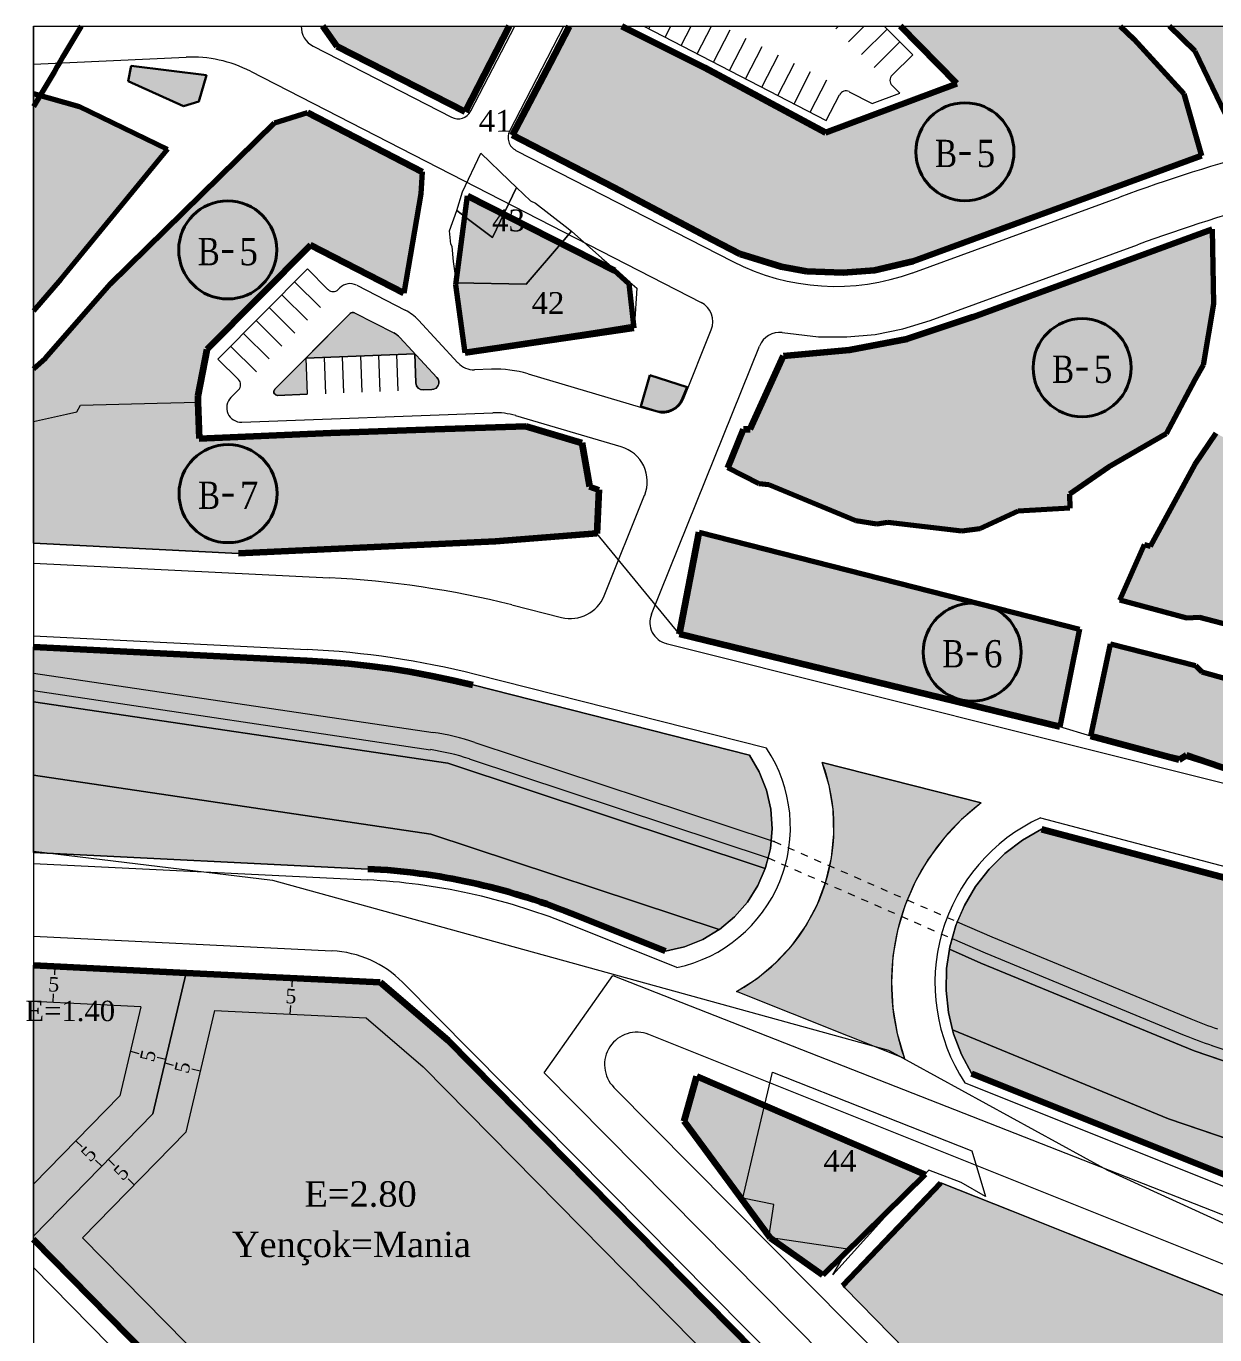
# Model space of a CAD drawing. Header units: metres. Extents: x 575880 to 576669, y 4390634 to 4391284.
# Drawn here: x 575892 to 576055.8, y 4391092.4 to 4391272.6 of the extents above; entities that cross this region are included whole.
import ezdxf

# ---------------------------------------------------------------- set-up
doc = ezdxf.new("R2010")
doc.units = ezdxf.units.M
for name, color, linetype, lineweight in [('B_ADAKENARI', 5, 'Continuous', 0), ('B_BISIKLET', 1, 'Continuous', 0), ('B_HAT_KADEME', 18, 'Continuous', 0), ('KALDIRIM', 21, 'Continuous', 0), ('PL_CAMI', 151, 'Continuous', 0), ('PL_KONUT_TICARET', 33, 'Continuous', 0), ('PL_PARK', 97, 'Continuous', 0), ('PL_PASIF_YESIL', 93, 'Continuous', 0), ('PL_RESMI_KURUM', 163, 'Continuous', 0), ('PL_SU_YUZEYI', 151, 'Continuous', 0), ('PL_TICARET', 12, 'Continuous', 0), ('PL_TRAFO_ALANI', 9, 'Continuous', 0), ('R_KIR', 2, 'Continuous', 0), ('ROL_CEPHE', 1, 'Continuous', 0), ('RULO', 4, 'Continuous', 0), ('SEMBOL', 18, 'Continuous', 0), ('SM_YUKSEKLIK', 18, 'Continuous', 0), ('SNR_DUZENLENECEK', 152, 'Continuous', 0), ('SNR_MAHALLE', 18, 'Continuous', 0), ('SNR_MANIA_PLAN', 18, 'Continuous', 0), ('SNR_SAGLIKLASTIRMA', 152, 'Continuous', 0), ('SNR_YAPIYAK', 18, 'Continuous', 0), ('TESCILLI_PARSEL', 18, 'Continuous', 5)]:
    doc.layers.add(name, color=color, linetype=linetype, lineweight=lineweight)
doc.styles.get("Standard").update_dxf_attribs({"font": 'times.ttf'})

msp = doc.modelspace()

# ---------------------------------------------------------------- hatches: boundary and pattern name
at = {"layer": 'PL_CAMI'}
msp.add_hatch(color=256, dxfattribs=at).paths.add_polyline_path([(575973.08, 4391238.98), (575975.03, 4391237.17), (575975.73, 4391231.01), (575952.49, 4391227.63), (575951.2, 4391236.99), (575952.82, 4391249.27)])
at = {"layer": 'PL_KONUT_TICARET'}
for points in [[(575952.52, 4391260.84), (575934.87, 4391269.8), (575932.87, 4391272.62), (575958.58, 4391272.62)], [(576044.61, 4391270.83), (576051.52, 4391263.31), (576053.92, 4391254.78), (576014.18, 4391240.19), (576008.88, 4391238.98), (576004.59, 4391238.66), (575999.5, 4391238.84), (575996.03, 4391239.5), (575990.37, 4391241.24), (575986.56, 4391243.19), (575972.99, 4391250.39), (575959.04, 4391257.62), (575964.26, 4391267.59), (575966.86, 4391272.62), (575974.1, 4391272.62), (575985.49, 4391266.92), (576002.14, 4391257.99), (576020.24, 4391264.72), (576012.49, 4391272.62), (576042.73, 4391272.62)], [(576095.7, 4391272.24), (576096.61, 4391266.24), (576094.09, 4391265.64), (576058.88, 4391256.06), (576057.25, 4391260.52), (576053.08, 4391269.2), (576049.53, 4391272.62), (576095.64, 4391272.62)], [(575899.37, 4391261.55), (575911.5, 4391255.66), (575896.79, 4391237.8), (575893.03, 4391233.4), (575893.03, 4391263.35)], [(575946.56, 4391252.54), (575946.38, 4391249.52), (575944.04, 4391235.86), (575931.18, 4391242.44), (575916.91, 4391228.07), (575915.65, 4391221.71), (575915.84, 4391215.82), (575934, 4391216.62), (575948.3, 4391217.13), (575960.87, 4391217.52), (575968.55, 4391215.25), (575969.62, 4391209.22), (575970.91, 4391208.76), (575970.64, 4391202.76), (575956.69, 4391201.66), (575921.29, 4391200.01), (575893.03, 4391201.41), (575893.03, 4391225.45), (575894.67, 4391226.88), (575903.65, 4391237.13), (575926.25, 4391259.3), (575930.78, 4391260.72)], [(576055.61, 4391234.37), (576054.19, 4391225.93), (576053.03, 4391223.93), (576049.08, 4391216.48), (576041.14, 4391211.89), (576035.74, 4391208.17), (576035.78, 4391206.25), (576028.67, 4391205.81), (576023.42, 4391203.39), (576020.94, 4391203.08), (576010.72, 4391204.26), (576009.19, 4391204.05), (576006.34, 4391204.51), (575994.34, 4391209.44), (575993, 4391209.58), (575988.67, 4391211.8), (575990.82, 4391217.14), (575991.74, 4391217.1), (575996.36, 4391227.21), (576005.44, 4391228.06), (576013.39, 4391229.54), (576022.5, 4391232.59), (576055.39, 4391244.67)], [(576087.54, 4391221.22), (576090.75, 4391221.66), (576091.19, 4391218.86), (576098.59, 4391218.08), (576103.24, 4391217.47), (576103.13, 4391217.22), (576103.84, 4391217.41), (576106.18, 4391217.44), (576107.23, 4391202.93), (576106.4, 4391197.16), (576106.08, 4391194.25), (576105.37, 4391191.99), (576109.75, 4391190.76), (576118.95, 4391188.16), (576118.61, 4391186.44), (576129.73, 4391185.02), (576130.21, 4391184.61), (576127.42, 4391167.99), (576106.97, 4391174.11), (576093.53, 4391178.11), (576093.28, 4391179.55), (576062.81, 4391188.8), (576053.68, 4391191.17), (576051.93, 4391191.11), (576042.69, 4391193.57), (576045.94, 4391200.92), (576046.09, 4391201.26), (576046.93, 4391201.01), (576050.26, 4391207.14), (576053.05, 4391212.29), (576055.94, 4391216.57), (576064.45, 4391211.75), (576074.46, 4391205.26), (576075.2, 4391208.65), (576075.45, 4391225.7), (576081.72, 4391226.05), (576086.16, 4391226.31)], [(576037.12, 4391189.57), (576034.44, 4391176.11), (575982.03, 4391188.87), (575984.74, 4391202.92)], [(576053.09, 4391184.57), (576053.98, 4391183.7), (576083.23, 4391175.5), (576098.92, 4391170.99), (576104.48, 4391168.7), (576113.55, 4391166.36), (576113.28, 4391159.72), (576065.76, 4391167.46), (576051.86, 4391172.23), (576050.87, 4391171.58), (576038.67, 4391174.83), (576041.38, 4391187.56)], [(575940.81, 4391140.94), (575950.12, 4391132.98), (576044.4, 4391037.4), (576001.45, 4390995.22), (575893.14, 4391105.42), (575893.03, 4391105.53), (575893.03, 4391106), (575909.48, 4391122.81), (575914.04, 4391142.26)]]:
    msp.add_hatch(color=256, dxfattribs=at).paths.add_polyline_path(points)
at = {"layer": 'PL_PARK'}
for points in [[(575930.67, 4391185.28), (575933.56, 4391185.1), (575936.45, 4391184.85), (575939.33, 4391184.53), (575942.2, 4391184.14), (575945.06, 4391183.68), (575947.91, 4391183.15), (575950.75, 4391182.55), (575953.56, 4391181.89), (575991.65, 4391172.23), (575993.02, 4391169.91), (575994.02, 4391167.4), (575994.62, 4391164.77), (575994.8, 4391162.07), (575994.55, 4391159.38), (575993.89, 4391156.76), (575993.82, 4391156.6), (575993.55, 4391156.72), (575950.1, 4391171.11), (575893.03, 4391179.59), (575893.03, 4391187.15)], [(575947.77, 4391161.35), (575987.48, 4391148.2), (575985.22, 4391146.84), (575982.71, 4391145.83), (575981.27, 4391145.5), (575980.08, 4391145.23), (575967.1, 4391150.43), (575963.73, 4391151.69), (575960.31, 4391152.82), (575956.85, 4391153.8), (575953.35, 4391154.65), (575949.82, 4391155.34), (575946.27, 4391155.89), (575942.69, 4391156.29), (575939.1, 4391156.54), (575893.03, 4391158.82), (575893.03, 4391169.48)], [(576114.06, 4391140.27), (576178.01, 4391124.77), (576182.62, 4391123.65), (576160.26, 4391117.46), (576146.01, 4391115.14), (576134.58, 4391114.03), (576123.64, 4391114.33), (576106.99, 4391115.55), (576103.44, 4391115.86), (576093.12, 4391118.23), (576080.99, 4391121.96), (576052.92, 4391131.5), (576023.53, 4391143.6), (576019.2, 4391145.5), (576019.25, 4391145.83), (576020.08, 4391148.75), (576021.28, 4391151.54), (576022.82, 4391154.15), (576024.69, 4391156.54), (576026.85, 4391158.67), (576029.27, 4391160.51), (576031.9, 4391162.02)], [(576049.4, 4391122.13), (576077.92, 4391112.44), (576090.53, 4391108.57), (576101.88, 4391105.95), (576106.2, 4391105.58), (576123.13, 4391104.34), (576134.93, 4391104.02), (576147.3, 4391105.22), (576162.41, 4391107.68), (576185.4, 4391114.04), (576201.82, 4391119), (576201.86, 4391118.98), (576201.12, 4391116.35), (576207.31, 4391114.62), (576208.11, 4391117.47), (576209.76, 4391117.01), (576211.36, 4391116.45), (576212.92, 4391115.79), (576214.44, 4391115.02), (576215.9, 4391114.15), (576217.7, 4391112.92), (576218.84, 4391111.93), (576219.68, 4391110.78), (576220.25, 4391109.48), (576220.31, 4391109.14), (576217.83, 4391108.07), (576197.24, 4391101.17), (576183.52, 4391097.73), (576172.37, 4391095.83), (576168.82, 4391095.29), (576165.26, 4391094.88), (576161.69, 4391094.59), (576158.12, 4391094.42), (576154.53, 4391094.39), (576150.95, 4391094.47), (576147.38, 4391094.69), (576143.81, 4391095.03), (576109.34, 4391098.92), (576104.67, 4391099.53), (576100.01, 4391100.3), (576095.39, 4391101.22), (576090.79, 4391102.29), (576086.24, 4391103.52), (576081.73, 4391104.9), (576077.27, 4391106.43), (576072.86, 4391108.11), (576022.32, 4391128.33), (576020.87, 4391131), (576019.78, 4391133.83), (576019.65, 4391134.38)]]:
    msp.add_hatch(color=256, dxfattribs=at).paths.add_polyline_path(points)
at = {"layer": 'PL_PASIF_YESIL'}
for points in [[(575916.84, 4391265.89), (575915.81, 4391262.25), (575913.69, 4391261.59), (575906.07, 4391265.03), (575906.48, 4391267.17)], [(575937.1, 4391233.2), (575937.18, 4391233.19), (575937.25, 4391233.16), (575942.65, 4391230.39), (575942.77, 4391230.33), (575942.88, 4391230.26), (575942.99, 4391230.19), (575943.1, 4391230.12), (575943.2, 4391230.03), (575943.3, 4391229.95), (575943.39, 4391229.86), (575943.48, 4391229.76), (575948.61, 4391224.25), (575948.77, 4391224.01), (575948.86, 4391223.74), (575948.87, 4391223.46), (575948.8, 4391223.18), (575948.65, 4391222.94), (575948.45, 4391222.74), (575948.19, 4391222.62), (575947.91, 4391222.57), (575946.74, 4391222.52), (575946.54, 4391222.53), (575946.35, 4391222.58), (575946.18, 4391222.67), (575946.02, 4391222.79), (575945.89, 4391222.93), (575945.79, 4391223.1), (575945.73, 4391223.29), (575945.7, 4391223.48), (575945.55, 4391227.48), (575930.56, 4391226.92), (575936.67, 4391233.06), (575936.73, 4391233.11), (575936.8, 4391233.16), (575936.87, 4391233.19), (575936.95, 4391233.2), (575937.02, 4391233.21)], [(575930.75, 4391221.92), (575926.66, 4391221.77), (575926.53, 4391221.78), (575926.41, 4391221.83), (575926.3, 4391221.9), (575926.22, 4391222.01), (575926.16, 4391222.13), (575926.15, 4391222.26), (575926.16, 4391222.39), (575926.21, 4391222.51), (575926.29, 4391222.62), (575930.56, 4391226.92)], [(576023.6, 4391165.68), (576020.87, 4391163.36), (576018.42, 4391160.75), (576016.29, 4391157.88), (576014.51, 4391154.78), (576013.09, 4391151.49), (576012.06, 4391148.06), (576011.43, 4391144.54), (576011.22, 4391140.97), (576011.41, 4391137.4), (576012.01, 4391133.87), (576013.01, 4391130.44), (575989.89, 4391139.69), (575992.71, 4391141.48), (575995.27, 4391143.61), (575997.53, 4391146.05), (575999.47, 4391148.77), (576001.03, 4391151.72), (576002.2, 4391154.84), (576002.95, 4391158.09), (576003.28, 4391161.41), (576003.18, 4391164.74), (576002.65, 4391168.03), (576001.7, 4391171.23)]]:
    msp.add_hatch(color=256, dxfattribs=at).paths.add_polyline_path(points)
at = {"layer": 'PL_RESMI_KURUM'}
for points in [[(575914.04, 4391142.26), (575909.48, 4391122.81), (575893.03, 4391106), (575893.03, 4391143.3)], [(576015.87, 4391114.48), (576001.76, 4391100.6), (575994.58, 4391105.69), (575982.66, 4391121.8), (575984.4, 4391128.02)]]:
    msp.add_hatch(color=256, dxfattribs=at).paths.add_polyline_path(points)
at = {"layer": 'PL_SU_YUZEYI'}
for points in [[(575950.1, 4391171.11), (575993.55, 4391156.72), (575993.82, 4391156.6), (575992.83, 4391154.28), (575991.39, 4391151.99), (575989.61, 4391149.96), (575987.54, 4391148.23), (575987.48, 4391148.2), (575947.77, 4391161.35), (575893.03, 4391169.48), (575893.03, 4391179.59)], [(576023.53, 4391143.6), (576052.92, 4391131.5), (576080.99, 4391121.96), (576093.12, 4391118.23), (576103.44, 4391115.86), (576106.99, 4391115.55), (576123.64, 4391114.33), (576134.58, 4391114.03), (576146.01, 4391115.14), (576160.26, 4391117.46), (576182.62, 4391123.65), (576184.26, 4391123.25), (576193.25, 4391121.07), (576201.82, 4391119), (576185.4, 4391114.04), (576162.41, 4391107.68), (576147.3, 4391105.22), (576134.93, 4391104.02), (576123.13, 4391104.34), (576106.2, 4391105.58), (576101.88, 4391105.95), (576090.53, 4391108.57), (576077.92, 4391112.44), (576049.4, 4391122.13), (576019.65, 4391134.38), (576019.07, 4391136.78), (576018.74, 4391139.8), (576018.8, 4391142.83), (576019.2, 4391145.5)]]:
    msp.add_hatch(color=256, dxfattribs=at).paths.add_polyline_path(points)
at = {"layer": 'PL_TICARET'}
msp.add_hatch(color=256, dxfattribs=at).paths.add_polyline_path([(576027.74, 4391109.46), (576035.59, 4391106.35), (576057.16, 4391097.77), (576059.63, 4391096.77), (576064.23, 4391094.8), (576069.54, 4391092.78), (576071.65, 4391091.93), (576083.09, 4391087.34), (576082.81, 4391075.38), (576075.83, 4391068.47), (576074.78, 4391067.39), (576073.43, 4391066.13), (576072.79, 4391065.49), (576070.48, 4391063.15), (576067.15, 4391059.92), (576054.69, 4391047.36), (576044.35, 4391058.3), (576038.83, 4391064.06), (576036.08, 4391066.93), (576028.24, 4391074.98), (576026.52, 4391076.73), (576019.55, 4391083.82), (576011.09, 4391092.45), (576004.78, 4391098.87), (576004.51, 4391099.17), (576018.03, 4391113.31)])
at = {"layer": 'PL_TRAFO_ALANI'}
msp.add_hatch(color=256, dxfattribs=at).paths.add_polyline_path([(575983.08, 4391222.9), (575982.46, 4391221.37), (575982.21, 4391220.88), (575981.87, 4391220.45), (575981.46, 4391220.08), (575980.99, 4391219.79), (575980.47, 4391219.6), (575979.93, 4391219.5), (575979.37, 4391219.51), (575978.83, 4391219.62), (575976.69, 4391220.25), (575977.95, 4391224.57)])

# ---------------------------------------------------------------- linework, layer by layer
at = {"layer": 'B_ADAKENARI', "lineweight": 100}
for p, q in [((575934.87, 4391269.8), (575932.87, 4391272.62)), ((575958.58, 4391272.62), (575952.52, 4391260.84)), ((575964.26, 4391267.59), (575966.86, 4391272.62)), ((575974.1, 4391272.62), (575985.49, 4391266.92)), ((576020.24, 4391264.72), (576012.49, 4391272.62)), ((575952.52, 4391260.84), (575934.87, 4391269.8)), ((575959.04, 4391257.62), (575964.26, 4391267.59)), ((575985.49, 4391266.92), (576002.14, 4391257.99)), ((576002.14, 4391257.99), (576020.24, 4391264.72)), ((575930.78, 4391260.72), (575946.56, 4391252.54)), ((575972.99, 4391250.39), (575959.04, 4391257.62)), ((576053.92, 4391254.78), (576014.18, 4391240.19)), ((575986.56, 4391243.19), (575972.99, 4391250.39)), ((575952.82, 4391249.27), (575973.08, 4391238.98)), ((576022.5, 4391232.59), (576055.39, 4391244.67)), ((575931.18, 4391242.44), (575916.91, 4391228.07)), ((575944.04, 4391235.86), (575931.18, 4391242.44)), ((575990.37, 4391241.24), (575986.56, 4391243.19)), ((575996.03, 4391239.5), (575990.37, 4391241.24)), ((575999.5, 4391238.84), (575996.03, 4391239.5)), ((576004.59, 4391238.66), (575999.5, 4391238.84)), ((576008.88, 4391238.98), (576004.59, 4391238.66)), ((576014.18, 4391240.19), (576008.88, 4391238.98)), ((576013.39, 4391229.54), (576022.5, 4391232.59)), ((575975.73, 4391231.01), (575952.49, 4391227.63)), ((575916.91, 4391228.07), (575915.65, 4391221.71)), ((575996.36, 4391227.21), (576005.44, 4391228.06)), ((576005.44, 4391228.06), (576013.39, 4391229.54)), ((575991.74, 4391217.1), (575996.36, 4391227.21)), ((575915.65, 4391221.71), (575915.68, 4391220.86)), ((575915.68, 4391220.86), (575915.84, 4391215.82)), ((575934, 4391216.62), (575948.3, 4391217.13)), ((575948.3, 4391217.13), (575960.87, 4391217.52)), ((575960.87, 4391217.52), (575968.55, 4391215.25)), ((575988.67, 4391211.8), (575990.82, 4391217.14)), ((575990.82, 4391217.14), (575991.74, 4391217.1)), ((575915.84, 4391215.82), (575934, 4391216.62)), ((575968.55, 4391215.25), (575969.62, 4391209.22)), ((575969.62, 4391209.22), (575970.91, 4391208.76)), ((575970.91, 4391208.76), (575970.64, 4391202.76)), ((575970.64, 4391202.76), (575956.69, 4391201.66)), ((575982.03, 4391188.87), (575984.74, 4391202.92)), ((575956.69, 4391201.66), (575921.29, 4391200.01))]:
    msp.add_line(p, q, dxfattribs=at)
at = {"layer": 'B_ADAKENARI', "lineweight": 70}
for p, q in [((576042.73, 4391272.62), (576044.61, 4391270.83)), ((576053.08, 4391269.2), (576049.53, 4391272.62)), ((576044.61, 4391270.83), (576051.52, 4391263.31)), ((576057.25, 4391260.52), (576053.08, 4391269.2)), ((575893.03, 4391263.35), (575899.37, 4391261.55)), ((576051.52, 4391263.31), (576053.92, 4391254.78)), ((575899.37, 4391261.55), (575911.5, 4391255.66)), ((575926.25, 4391259.3), (575930.78, 4391260.72)), ((575903.65, 4391237.13), (575926.25, 4391259.3)), ((575911.5, 4391255.66), (575896.79, 4391237.8)), ((575946.56, 4391252.54), (575946.38, 4391249.52)), ((575946.38, 4391249.52), (575944.04, 4391235.86)), ((575951.2, 4391236.99), (575952.82, 4391249.27)), ((576055.39, 4391244.67), (576055.61, 4391234.37)), ((575973.08, 4391238.98), (575975.03, 4391237.17)), ((575896.79, 4391237.8), (575893.03, 4391233.4)), ((575894.67, 4391226.88), (575903.65, 4391237.13)), ((575952.49, 4391227.63), (575951.2, 4391236.99)), ((575975.03, 4391237.17), (575975.73, 4391231.01)), ((576055.61, 4391234.37), (576054.19, 4391225.93)), ((575893.03, 4391225.45), (575894.67, 4391226.88)), ((576054.19, 4391225.93), (576053.03, 4391223.93)), ((576053.03, 4391223.93), (576049.08, 4391216.48)), ((576049.08, 4391216.48), (576041.14, 4391211.89)), ((576053.05, 4391212.29), (576055.94, 4391216.57)), ((575993, 4391209.58), (575988.67, 4391211.8)), ((576041.14, 4391211.89), (576035.74, 4391208.17)), ((576050.26, 4391207.14), (576053.05, 4391212.29)), ((575994.34, 4391209.44), (575993, 4391209.58)), ((576006.34, 4391204.51), (575994.34, 4391209.44)), ((576035.74, 4391208.17), (576035.78, 4391206.25)), ((576035.78, 4391206.25), (576028.67, 4391205.81)), ((576046.93, 4391201.01), (576050.26, 4391207.14)), ((576009.19, 4391204.05), (576006.34, 4391204.51)), ((576028.67, 4391205.81), (576023.42, 4391203.39)), ((575984.74, 4391202.92), (576037.12, 4391189.57)), ((576010.72, 4391204.26), (576009.19, 4391204.05)), ((576020.94, 4391203.08), (576010.72, 4391204.26)), ((576023.42, 4391203.39), (576020.94, 4391203.08)), ((576042.69, 4391193.57), (576045.94, 4391200.92)), ((576045.94, 4391200.92), (576046.09, 4391201.26)), ((576046.09, 4391201.26), (576046.93, 4391201.01)), ((576051.93, 4391191.11), (576042.69, 4391193.57)), ((576053.68, 4391191.17), (576051.93, 4391191.11)), ((576062.81, 4391188.8), (576053.68, 4391191.17)), ((576037.12, 4391189.57), (576034.44, 4391176.11)), ((576038.67, 4391174.83), (576041.38, 4391187.56)), ((576041.38, 4391187.56), (576053.09, 4391184.57)), ((576053.09, 4391184.57), (576053.98, 4391183.7)), ((576053.98, 4391183.7), (576083.23, 4391175.5)), ((576015.87, 4391114.48), (576001.76, 4391100.6)), ((576004.51, 4391099.17), (576018.03, 4391113.31))]:
    msp.add_line(p, q, dxfattribs=at)
at = {"layer": 'B_ADAKENARI', "lineweight": 30}
for p, q in [((575906.07, 4391265.03), (575906.48, 4391267.17)), ((575906.48, 4391267.17), (575916.84, 4391265.89)), ((575916.84, 4391265.89), (575915.81, 4391262.25)), ((575913.69, 4391261.59), (575906.07, 4391265.03)), ((575915.81, 4391262.25), (575913.69, 4391261.59)), ((575976.69, 4391220.25), (575977.95, 4391224.57)), ((575977.95, 4391224.57), (575983.08, 4391222.9)), ((575983.08, 4391222.9), (575982.46, 4391221.37)), ((575982.21, 4391220.88), (575981.87, 4391220.45)), ((575982.46, 4391221.37), (575982.21, 4391220.88)), ((575978.83, 4391219.62), (575976.69, 4391220.25)), ((575979.37, 4391219.51), (575978.83, 4391219.62)), ((575979.93, 4391219.5), (575979.37, 4391219.51)), ((575980.47, 4391219.6), (575979.93, 4391219.5)), ((575980.99, 4391219.79), (575980.47, 4391219.6)), ((575981.46, 4391220.08), (575980.99, 4391219.79)), ((575981.87, 4391220.45), (575981.46, 4391220.08))]:
    msp.add_line(p, q, dxfattribs=at)
at = {"layer": 'B_ADAKENARI', "lineweight": 0}
for p, q in [((575893.03, 4391201.41), (575921.29, 4391200.01)), ((575991.65, 4391172.23), (575953.56, 4391181.89)), ((575993.02, 4391169.91), (575991.65, 4391172.23)), ((575994.02, 4391167.4), (575993.02, 4391169.91)), ((575994.62, 4391164.77), (575994.02, 4391167.4)), ((575994.8, 4391162.07), (575994.62, 4391164.77)), ((575994.65, 4391160.46), (575994.8, 4391162.07)), ((576031.9, 4391162.02), (576029.27, 4391160.51)), ((575994.55, 4391159.38), (575994.65, 4391160.46)), ((576029.27, 4391160.51), (576026.85, 4391158.67)), ((575893.03, 4391158.82), (575939.1, 4391156.54)), ((575993.89, 4391156.76), (575994.22, 4391158.08)), ((575994.22, 4391158.08), (575994.55, 4391159.38)), ((576026.85, 4391158.67), (576024.69, 4391156.54)), ((575992.83, 4391154.28), (575993.82, 4391156.6)), ((575993.82, 4391156.6), (575993.89, 4391156.76)), ((576024.69, 4391156.54), (576022.82, 4391154.15)), ((575991.39, 4391151.99), (575992.83, 4391154.28)), ((576022.82, 4391154.15), (576021.28, 4391151.54)), ((575989.61, 4391149.96), (575991.39, 4391151.99)), ((576021.28, 4391151.54), (576020.3, 4391149.27)), ((575987.54, 4391148.23), (575989.61, 4391149.96)), ((576020.08, 4391148.75), (576019.57, 4391146.97)), ((576020.3, 4391149.27), (576020.08, 4391148.75)), ((575982.71, 4391145.83), (575985.22, 4391146.84)), ((575985.22, 4391146.84), (575987.48, 4391148.2)), ((575987.48, 4391148.2), (575987.54, 4391148.23)), ((576019.57, 4391146.97), (576019.25, 4391145.83)), ((575980.08, 4391145.23), (575981.27, 4391145.5)), ((575981.27, 4391145.5), (575982.71, 4391145.83)), ((576019.2, 4391145.5), (576018.8, 4391142.83)), ((576019.25, 4391145.83), (576019.2, 4391145.5)), ((576018.8, 4391142.83), (576018.74, 4391139.8)), ((576018.74, 4391139.8), (576019.07, 4391136.78)), ((576019.07, 4391136.78), (576019.65, 4391134.38)), ((576019.65, 4391134.38), (576019.78, 4391133.83)), ((576019.78, 4391133.83), (576020.87, 4391131)), ((576020.87, 4391131), (576022.32, 4391128.33)), ((576027.74, 4391109.46), (576018.03, 4391113.31)), ((576035.59, 4391106.35), (576027.74, 4391109.46)), ((576057.16, 4391097.77), (576035.59, 4391106.35)), ((576004.78, 4391098.87), (576011.09, 4391092.45)), ((576011.09, 4391092.45), (576019.55, 4391083.82))]:
    msp.add_line(p, q, dxfattribs=at)
at = {"layer": 'B_ADAKENARI', "lineweight": 120}
for p, q in [((576034.44, 4391176.11), (575982.03, 4391188.87)), ((575893.03, 4391187.15), (575930.67, 4391185.28)), ((575930.67, 4391185.28), (575933.56, 4391185.1)), ((575933.56, 4391185.1), (575936.45, 4391184.85)), ((575936.45, 4391184.85), (575939.33, 4391184.53)), ((575939.33, 4391184.53), (575942.2, 4391184.14)), ((575942.2, 4391184.14), (575945.06, 4391183.68)), ((575945.06, 4391183.68), (575947.91, 4391183.15)), ((575947.91, 4391183.15), (575950.75, 4391182.55)), ((575950.75, 4391182.55), (575953.56, 4391181.89)), ((576050.87, 4391171.58), (576038.67, 4391174.83)), ((576051.86, 4391172.23), (576050.87, 4391171.58)), ((576065.76, 4391167.46), (576051.86, 4391172.23)), ((576031.9, 4391162.02), (576114.06, 4391140.27)), ((575893.14, 4391105.42), (575893.03, 4391105.53)), ((576001.45, 4390995.22), (575893.14, 4391105.42))]:
    msp.add_line(p, q, dxfattribs=at)
at = {"layer": 'B_ADAKENARI', "lineweight": 158}
for p, q in [((575980.08, 4391145.23), (575967.1, 4391150.43)), ((575893.03, 4391143.3), (575914.04, 4391142.26)), ((575914.04, 4391142.26), (575940.81, 4391140.94)), ((575940.81, 4391140.94), (575950.12, 4391132.98)), ((575950.12, 4391132.98), (576044.4, 4391037.4)), ((575982.66, 4391121.8), (575984.4, 4391128.02)), ((575984.4, 4391128.02), (576015.87, 4391114.48)), ((576072.86, 4391108.11), (576022.32, 4391128.33)), ((575994.58, 4391105.69), (575982.66, 4391121.8)), ((576001.76, 4391100.6), (575994.58, 4391105.69))]:
    msp.add_line(p, q, dxfattribs=at)
at = {"layer": 'B_ADAKENARI'}
msp.add_line((576004.51, 4391099.17), (576004.78, 4391098.87), dxfattribs=at)
at = {"layer": 'B_ADAKENARI', "lineweight": 158}
msp.add_arc((575934.8, 4391069.71), 86.94, 68.1913, 87.1652, dxfattribs=at)
at = {"layer": 'B_BISIKLET'}
for p, q in [((575893.03, 4391183.53, 97.68), (575948.07, 4391175.36, 0)), ((575893.03, 4391181.11, 97.06), (575947.71, 4391172.98, 0)), ((575953.83, 4391173.99, 0), (575994.65, 4391160.46, 2.55)), ((575953.07, 4391171.71, 0), (575994.22, 4391158.08, 2.48)), ((575994.65, 4391160.46), (575995.08, 4391160.32)), ((575995.08, 4391160.32), (575996, 4391159.92)), ((575996.92, 4391159.52), (575997.83, 4391159.12)), ((575994.22, 4391158.08), (575995.14, 4391157.68)), ((575998.75, 4391158.72), (575999.66, 4391158.31)), ((576000.58, 4391157.91), (576001.49, 4391157.51)), ((575996.05, 4391157.28), (575996.97, 4391156.87)), ((575997.89, 4391156.47), (575998.8, 4391156.07)), ((576002.41, 4391157.11), (576003.33, 4391156.71)), ((576004.24, 4391156.31), (576005.16, 4391155.91)), ((575999.72, 4391155.67), (576000.63, 4391155.27)), ((576001.55, 4391154.87), (576002.47, 4391154.47)), ((576003.38, 4391154.06), (576004.3, 4391153.66)), ((576006.07, 4391155.51), (576006.99, 4391155.1)), ((576007.91, 4391154.7), (576008.82, 4391154.3)), ((576005.21, 4391153.26), (576006.13, 4391152.86)), ((576007.05, 4391152.46), (576007.96, 4391152.06)), ((576009.74, 4391153.9), (576010.65, 4391153.5)), ((576011.57, 4391153.1), (576012.49, 4391152.7)), ((576013.4, 4391152.29), (576014.32, 4391151.89)), ((576008.88, 4391151.66), (576009.79, 4391151.26)), ((576010.71, 4391150.85), (576011.63, 4391150.45)), ((576015.23, 4391151.49), (576016.15, 4391151.09)), ((576017.07, 4391150.69), (576017.98, 4391150.29)), ((576012.54, 4391150.05), (576013.46, 4391149.65)), ((576014.37, 4391149.25), (576015.29, 4391148.85)), ((576018.9, 4391149.89), (576019.81, 4391149.48)), ((576020.3, 4391149.27, 136.55), (576025.05, 4391147.19, 136.41)), ((576016.2, 4391148.45), (576017.12, 4391148.04)), ((576018.04, 4391147.64), (576018.95, 4391147.24)), ((576019.57, 4391146.97, 136.56), (576024.12, 4391144.98, 136.41)), ((576025.05, 4391147.19, 136.41), (576052.47, 4391135.9, 136.12)), ((576024.12, 4391144.98, 136.41), (576051.56, 4391133.68, 136.12)), ((576055.38, 4391132.24, 136.12), (576081.45, 4391123.38, 135.38))]:
    msp.add_line(p, q, dxfattribs=at)
for centre, radius, start, end in [((575943.01, 4391141.33), 34.4, 71.6737, 81.5505), ((575943.01, 4391141.33), 32, 71.6737, 81.5505), ((576076.22, 4391193.54), 62.34, 247.614, 251.2287), ((576076.22, 4391193.54), 64.74, 247.614, 251.2287)]:
    msp.add_arc(centre, radius, start, end, dxfattribs=at)
for p in [(575995.08, 4391160.32, 2.55), (575995.08, 4391160.32, 2.55), (575994.22, 4391158.08, 2.48), (576020.3, 4391149.27, 3.78), (576019.57, 4391146.97, 136.56)]:
    msp.add_point(p, dxfattribs=at)
at = {"layer": 'B_HAT_KADEME'}
for p, q in [((575899.51, 4391220.42), (575910.05, 4391220.71)), ((575910.05, 4391220.71), (575915.68, 4391220.86)), ((575893.03, 4391218.17), (575897.59, 4391219.2)), ((575897.59, 4391219.2), (575899.02, 4391219.52)), ((575899.02, 4391219.52), (575899.51, 4391220.42)), ((575893.03, 4391179.59, 95.06), (575950.1, 4391171.11, 0)), ((575950.1, 4391171.11, 0), (575993.55, 4391156.72, 15.03)), ((575893.03, 4391169.48, 92.03), (575947.77, 4391161.35, 0)), ((575947.77, 4391161.35, 0), (575987.48, 4391148.2, 25.86)), ((575993.55, 4391156.72, 136.75), (575993.82, 4391156.6, 136.41)), ((576019.2, 4391145.5, 136.65), (576023.53, 4391143.6, 136.41)), ((576023.53, 4391143.6, 136.41), (576052.92, 4391131.5, 136.12)), ((575914.04, 4391142.26), (575909.48, 4391122.81)), ((576019.65, 4391134.38, 136.12), (576049.4, 4391122.13, 136.12)), ((576052.92, 4391131.5, 136.12), (576080.99, 4391121.96, 135.38)), ((575909.48, 4391122.81), (575893.03, 4391106)), ((576049.4, 4391122.13, 136.12), (576077.92, 4391112.44, 135.38))]:
    msp.add_line(p, q, dxfattribs=at)
at = {"layer": 'KALDIRIM'}
for p, q in [((575953.29, 4391260.94), (575959.33, 4391272.62)), ((575958.64, 4391258.21), (575966.09, 4391272.62)), ((575977.1, 4391272.62), (576002.24, 4391259.62)), ((575977.81, 4391272.25), (575978, 4391272.62)), ((575980.03, 4391271.11), (575980.81, 4391272.62)), ((575982.25, 4391269.96), (575983.63, 4391272.62)), ((575984.47, 4391268.81), (575986.44, 4391272.62)), ((575986.69, 4391267.66), (575988.99, 4391272.1)), ((576003.55, 4391272.24), (576003.93, 4391272.62)), ((576005.31, 4391270.47), (576007.47, 4391272.62)), ((576007.08, 4391268.7), (576010.62, 4391272.23)), ((576014.15, 4391268.69), (576010.23, 4391272.62)), ((575931.55, 4391269.85), (575950.6, 4391260.08)), ((575988.91, 4391266.51), (575991.21, 4391270.95)), ((575991.13, 4391265.36), (575993.43, 4391269.81)), ((576008.84, 4391266.93), (576012.38, 4391270.46)), ((575893.03, 4391267.37), (575914.04, 4391268.34)), ((575993.35, 4391264.22), (575995.65, 4391268.66)), ((576011.32, 4391265.87), (576014.15, 4391268.69)), ((575922.92, 4391266.41), (575984.99, 4391234.58)), ((575995.57, 4391263.07), (575997.87, 4391267.51)), ((575997.8, 4391261.92), (576000.09, 4391266.36)), ((576000.02, 4391260.77), (576002.31, 4391265.21)), ((576012.38, 4391263.39), (576011.32, 4391264.46)), ((576002.24, 4391259.62), (576004.07, 4391263.18)), ((576005.42, 4391263.6), (576008.57, 4391261.98)), ((576008.57, 4391261.98), (576012.38, 4391263.39)), ((575959.5, 4391255.52), (575989.36, 4391240.2)), ((576014.15, 4391238.66), (576042.7, 4391249.09)), ((576016.55, 4391232.09), (576045.1, 4391242.51)), ((575918.43, 4391226.77, 145.53), (575930.76, 4391239.18, 145)), ((575930.76, 4391239.18), (575933.6, 4391236.36, 145.53)), ((575929, 4391237.41), (575932.55, 4391233.88, 145.53)), ((575937.55, 4391236.94, 145.16), (575944.25, 4391233.51, 144.42)), ((575927.24, 4391235.63), (575930.79, 4391232.11, 145.53)), ((575935.02, 4391236.36, 145.53), (575935.22, 4391236.57, 145)), ((575925.48, 4391233.86), (575929.02, 4391230.34, 145.53)), ((575923.72, 4391232.09), (575927.26, 4391228.56, 145.53)), ((575926.29, 4391222.62, 145.04), (575936.67, 4391233.06, 145)), ((575937.25, 4391233.16, 144.77), (575942.65, 4391230.39, 144.42)), ((575946.05, 4391232.15, 144.27), (575951.51, 4391226.26, 144.15)), ((576012.81, 4391230.94), (576016.55, 4391232.09)), ((575921.95, 4391230.31), (575925.5, 4391226.79, 145.53)), ((575943.48, 4391229.76, 144.27), (575948.61, 4391224.25, 144.15)), ((575982.56, 4391221.25), (575986.4, 4391230.78)), ((575996.18, 4391230.42), (576001.16, 4391229.86)), ((576001.16, 4391229.86), (576005.07, 4391229.82)), ((576005.07, 4391229.82), (576008.97, 4391230.18)), ((576008.97, 4391230.18), (576012.81, 4391230.94)), ((575920.19, 4391228.54), (575923.74, 4391225.02, 145.53)), ((575978.16, 4391191.62), (575993.06, 4391228.57)), ((575918.43, 4391226.77), (575921.27, 4391223.95, 145.53)), ((575930.56, 4391226.92, 41.14), (575945.55, 4391227.48, 24.24)), ((575930.56, 4391226.92, 103.98), (575930.75, 4391221.92, 103.9)), ((575933.06, 4391227.01, 103.98), (575933.25, 4391222.01, 103.9)), ((575935.56, 4391227.1, 103.98), (575935.75, 4391222.11, 103.9)), ((575938.06, 4391227.2, 103.98), (575938.24, 4391222.2, 103.9)), ((575940.55, 4391227.29, 103.98), (575940.74, 4391222.3, 103.9)), ((575943.05, 4391227.39, 103.98), (575943.24, 4391222.39, 103.9)), ((575945.55, 4391227.48, 103.98), (575945.7, 4391223.48, 103.9)), ((575956.14, 4391225.38, 144.72), (575953.8, 4391225.31, 144.59)), ((575961.16, 4391224.73, 143.98), (575976.79, 4391220.12, 0)), ((575920.23, 4391221.49, 145.53), (575921.27, 4391222.53, 145)), ((575946.74, 4391222.52, 1.97), (575947.91, 4391222.57, 0.82)), ((575926.66, 4391221.77, 19.28), (575930.75, 4391221.92, 3.35)), ((575981.97, 4391220.32), (575982.3, 4391220.76)), ((575982.3, 4391220.76), (575982.56, 4391221.25)), ((575921.72, 4391218.08, 145.05), (575956.32, 4391219.38, 0)), ((575974, 4391214.69, 143.89), (575959.46, 4391218.98, 144.35)), ((575976.79, 4391220.12), (575978.93, 4391219.49)), ((575978.93, 4391219.49), (575979.47, 4391219.38)), ((575979.47, 4391219.38), (575980.02, 4391219.38)), ((575980.02, 4391219.38), (575980.56, 4391219.47)), ((575980.56, 4391219.47), (575981.08, 4391219.67)), ((575981.08, 4391219.67), (575981.55, 4391219.95)), ((575981.55, 4391219.95), (575981.97, 4391220.32)), ((575971.64, 4391194.18), (575977.22, 4391208.02)), ((575893.03, 4391198.66), (575933.81, 4391196.64)), ((575958.92, 4391192.91), (575965.79, 4391191.2)), ((575893.03, 4391188.65), (575930.75, 4391186.78)), ((575980.21, 4391187.59), (576075.61, 4391163.73)), ((575994.03, 4391173.17), (575953.93, 4391183.34)), ((576023.6, 4391165.68), (576001.7, 4391171.23)), ((576031.76, 4391163.61), (576114.43, 4391141.73)), ((575893.03, 4391157.32), (575939.03, 4391155.04)), ((575981.67, 4391142.98), (575966.54, 4391149.03)), ((575893.03, 4391147.31), (575934.15, 4391145.27)), ((576044.68, 4391039.26), (575943.87, 4391140.94)), ((576013.01, 4391130.44), (575989.89, 4391139.69)), ((576068.59, 4391097.43), (575977.82, 4391133.75)), ((576072.3, 4391106.71), (576021.31, 4391127.12)), ((576052.35, 4391046.43), (575973, 4391126.47)), ((575893.03, 4391101.68), (575998.59, 4390994.28))]:
    msp.add_line(p, q, dxfattribs=at)
for centre, radius, start, end in [((575932.92, 4391272.52), 3, 178.0103, 242.8478), ((575914.86, 4391250.69), 17.67, 62.8478, 92.6508), ((576012.02, 4391265.16), 1, 134.9363, 224.9363), ((576004.96, 4391262.72), 1, 62.6557, 152.6557), ((575951.51, 4391261.86), 2, 242.8478, 332.6493), ((575960.41, 4391257.3), 2, 152.6493, 242.8478), ((576129.75, 4391010.6), 253.88, 105.2979, 110.0514), ((576129.75, 4391010.6), 246.88, 105.2979, 110.0514), ((576003.51, 4391267.8), 31.01, 242.8478, 290.0514), ((575936.63, 4391235.16), 2, 62.9135, 135.1808), ((575934.31, 4391237.07), 1, 225.1808, 315.1808), ((575941.29, 4391227.72), 6.5, 42.8758, 62.9135), ((575983.62, 4391231.91), 3, 338.0366, 62.8478), ((575937.02, 4391232.71), 0.5, 62.9135, 135.1808), ((575941.29, 4391227.72), 3, 42.8758, 62.9135), ((575995.84, 4391227.44), 3, 83.4994, 158.0366), ((575953.71, 4391228.3), 3, 222.8758, 271.7666), ((575956.63, 4391209.39), 16, 73.566, 91.7666), ((575920.56, 4391223.24), 1, 315.1808, 45.1808), ((575926.65, 4391222.27), 0.5, 135.1808, 272.157), ((575946.7, 4391223.52), 1, 182.157, 272.157), ((575947.88, 4391223.57), 1, 272.157, 42.8758), ((575921.65, 4391220.08), 2, 135.1808, 272.157), ((575956.63, 4391209.39), 10, 73.566, 91.7666), ((575972.59, 4391209.89), 5, 338.0366, 73.566), ((575927.38, 4391066.8), 130, 75.9569, 87.1652), ((575967, 4391196.05), 5, 255.9569, 338.0366), ((575980.94, 4391190.5), 3, 158.0366, 255.9569), ((575924.81, 4391066.93), 120, 75.9569, 87.1652), ((575977.56, 4391162.29), 19.74, 282.0315, 33.4557), ((575977.56, 4391162.29), 25.74, 298.6219, 20.3208), ((576042.29, 4391140.85), 31.07, 126.9801, 199.5848), ((576042.29, 4391140.85), 25.07, 114.8386, 213.2214), ((575934.8, 4391069.71), 85.44, 68.1913, 87.1652), ((575933.43, 4391130.59), 14.7, 44.7538, 87.1652), ((575976.16, 4391129.61), 4.46, 68.1913, 224.7538)]:
    msp.add_arc(centre, radius, start, end, dxfattribs=at)
at = {"layer": 'PL_CAMI'}
msp.add_polyline3d([(575973.08, 4391238.98, 0), (575975.03, 4391237.17, 0), (575975.73, 4391231.01, 0), (575952.49, 4391227.63, 0), (575951.2, 4391236.99, 0), (575952.82, 4391249.27, 0), (575973.08, 4391238.98, 0)], close=True, dxfattribs=at)
at = {"layer": 'PL_KONUT_TICARET'}
for points in [[(575952.52, 4391260.84, 0), (575934.87, 4391269.8, 0), (575932.87, 4391272.62, 0), (575958.58, 4391272.62, 0), (575952.52, 4391260.84, 0)], [(576044.61, 4391270.83, 0), (576051.52, 4391263.31, 0), (576053.92, 4391254.78, 0), (576014.18, 4391240.19, 0), (576008.88, 4391238.98, 0), (576004.59, 4391238.66, 0), (575999.5, 4391238.84, 0), (575996.03, 4391239.5, 0), (575990.37, 4391241.24, 0), (575986.56, 4391243.19, 0), (575972.99, 4391250.39, 0), (575959.04, 4391257.62, 0), (575964.26, 4391267.59, 0), (575966.86, 4391272.62, 0), (575974.1, 4391272.62, 0), (575985.49, 4391266.92, 0), (576002.14, 4391257.99, 0), (576020.24, 4391264.72, 0), (576012.49, 4391272.62, 0), (576042.73, 4391272.62, 0), (576044.61, 4391270.83, 0)], [(576095.7, 4391272.24, 0), (576096.61, 4391266.24, 0), (576094.09, 4391265.64, 0), (576058.88, 4391256.06, 0), (576057.25, 4391260.52, 0), (576053.08, 4391269.2, 0), (576049.53, 4391272.62, 0), (576095.64, 4391272.62, 0), (576095.7, 4391272.24, 0)], [(575899.37, 4391261.55, 0), (575911.5, 4391255.66, 0), (575896.79, 4391237.8, 0), (575893.03, 4391233.4, 0), (575893.03, 4391263.35, 0), (575899.37, 4391261.55, 0)], [(575946.56, 4391252.54, 0), (575946.38, 4391249.52, 0), (575944.04, 4391235.86, 0), (575931.18, 4391242.44, 0), (575916.91, 4391228.07, 0), (575915.65, 4391221.71, 0), (575915.84, 4391215.82, 0), (575934, 4391216.62, 0), (575948.3, 4391217.13, 0), (575960.87, 4391217.52, 0), (575968.55, 4391215.25, 0), (575969.62, 4391209.22, 0), (575970.91, 4391208.76, 0), (575970.64, 4391202.76, 0), (575956.69, 4391201.66, 0), (575921.29, 4391200.01, 0), (575893.03, 4391201.41, 0), (575893.03, 4391225.45, 0), (575894.67, 4391226.88, 0), (575903.65, 4391237.13, 0), (575926.25, 4391259.3, 0), (575930.78, 4391260.72, 0), (575946.56, 4391252.54, 0)], [(576055.61, 4391234.37, 0), (576054.19, 4391225.93, 0), (576053.03, 4391223.93, 0), (576049.08, 4391216.48, 0), (576041.14, 4391211.89, 0), (576035.74, 4391208.17, 0), (576035.78, 4391206.25, 0), (576028.67, 4391205.81, 0), (576023.42, 4391203.39, 0), (576020.94, 4391203.08, 0), (576010.72, 4391204.26, 0), (576009.19, 4391204.05, 0), (576006.34, 4391204.51, 0), (575994.34, 4391209.44, 0), (575993, 4391209.58, 0), (575988.67, 4391211.8, 0), (575990.82, 4391217.14, 0), (575991.74, 4391217.1, 0), (575996.36, 4391227.21, 0), (576005.44, 4391228.06, 0), (576013.39, 4391229.54, 0), (576022.5, 4391232.59, 0), (576055.39, 4391244.67, 0), (576055.61, 4391234.37, 0)], [(576037.12, 4391189.57, 0), (576034.44, 4391176.11, 0), (575982.03, 4391188.87, 0), (575984.74, 4391202.92, 0), (576037.12, 4391189.57, 0)], [(576053.09, 4391184.57, 0), (576053.98, 4391183.7, 0), (576083.23, 4391175.5, 0), (576098.92, 4391170.99, 0), (576104.48, 4391168.7, 0), (576113.55, 4391166.36, 0), (576113.28, 4391159.72, 0), (576065.76, 4391167.46, 0), (576051.86, 4391172.23, 0), (576050.87, 4391171.58, 0), (576038.67, 4391174.83, 0), (576041.38, 4391187.56, 0), (576053.09, 4391184.57, 0)], [(575940.81, 4391140.94, 0), (575950.12, 4391132.98, 0), (576044.4, 4391037.4, 0), (576001.45, 4390995.22, 0), (575893.14, 4391105.42, 0), (575893.03, 4391105.53, 0), (575893.03, 4391106, 0), (575909.48, 4391122.81, 0), (575914.04, 4391142.26, 0), (575940.81, 4391140.94, 0)]]:
    msp.add_polyline3d(points, close=True, dxfattribs=at)
msp.add_polyline3d([(576062.81, 4391188.8, 0), (576053.68, 4391191.17, 0), (576051.93, 4391191.11, 0), (576042.69, 4391193.57, 0), (576045.94, 4391200.92, 0), (576046.09, 4391201.26, 0), (576046.93, 4391201.01, 0), (576050.26, 4391207.14, 0), (576053.05, 4391212.29, 0), (576055.94, 4391216.57, 0)], dxfattribs=at)
at = {"layer": 'PL_PARK'}
for points in [[(575930.67, 4391185.28, 0), (575933.56, 4391185.1, 0), (575936.45, 4391184.85, 0), (575939.33, 4391184.53, 0), (575942.2, 4391184.14, 0), (575945.06, 4391183.68, 0), (575947.91, 4391183.15, 0), (575950.75, 4391182.55, 0), (575953.56, 4391181.89, 0), (575991.65, 4391172.23, 0), (575993.02, 4391169.91, 0), (575994.02, 4391167.4, 0), (575994.62, 4391164.77, 0), (575994.8, 4391162.07, 0), (575994.55, 4391159.38, 0), (575993.89, 4391156.76, 0), (575993.82, 4391156.6, 0), (575993.55, 4391156.72, 0), (575950.1, 4391171.11, 0), (575893.03, 4391179.59, 0), (575893.03, 4391187.15, 0), (575930.67, 4391185.28, 0)], [(575947.77, 4391161.35, 0), (575987.48, 4391148.2, 0), (575985.22, 4391146.84, 0), (575982.71, 4391145.83, 0), (575981.27, 4391145.5, 0), (575980.08, 4391145.23, 0), (575967.1, 4391150.43, 0), (575963.73, 4391151.69, 0), (575960.31, 4391152.82, 0), (575956.85, 4391153.8, 0), (575953.35, 4391154.65, 0), (575949.82, 4391155.34, 0), (575946.27, 4391155.89, 0), (575942.69, 4391156.29, 0), (575939.1, 4391156.54, 0), (575893.03, 4391158.82, 0), (575893.03, 4391169.48, 0), (575947.77, 4391161.35, 0)], [(576114.06, 4391140.27, 0), (576178.01, 4391124.77, 0), (576182.62, 4391123.65, 0), (576160.26, 4391117.46, 0), (576146.01, 4391115.14, 0), (576134.58, 4391114.03, 0), (576123.64, 4391114.33, 0), (576106.99, 4391115.55, 0), (576103.44, 4391115.86, 0), (576093.12, 4391118.23, 0), (576080.99, 4391121.96, 0), (576052.92, 4391131.5, 0), (576023.53, 4391143.6, 0), (576019.2, 4391145.5, 0), (576019.25, 4391145.83, 0), (576020.08, 4391148.75, 0), (576021.28, 4391151.54, 0), (576022.82, 4391154.15, 0), (576024.69, 4391156.54, 0), (576026.85, 4391158.67, 0), (576029.27, 4391160.51, 0), (576031.9, 4391162.02, 0), (576114.06, 4391140.27, 0)]]:
    msp.add_polyline3d(points, close=True, dxfattribs=at)
msp.add_polyline3d([(576072.86, 4391108.11, 0), (576022.32, 4391128.33, 0), (576020.87, 4391131, 0), (576019.78, 4391133.83, 0), (576019.65, 4391134.38, 0), (576049.4, 4391122.13, 0), (576049.4, 4391122.13, 0), (576077.92, 4391112.44, 0)], dxfattribs=at)
at = {"layer": 'PL_PASIF_YESIL'}
for points in [[(575916.84, 4391265.89, 0), (575915.81, 4391262.25, 0), (575913.69, 4391261.59, 0), (575906.07, 4391265.03, 0), (575906.48, 4391267.17, 0), (575916.84, 4391265.89, 0)], [(575937.1, 4391233.2, 0), (575937.18, 4391233.19, 0), (575937.25, 4391233.16, 0), (575942.65, 4391230.39, 0), (575942.77, 4391230.33, 0), (575942.88, 4391230.26, 0), (575942.99, 4391230.19, 0), (575943.1, 4391230.12, 0), (575943.2, 4391230.03, 0), (575943.3, 4391229.95, 0), (575943.39, 4391229.86, 0), (575943.48, 4391229.76, 0), (575948.61, 4391224.25, 0), (575948.77, 4391224.01, 0), (575948.86, 4391223.74, 0), (575948.87, 4391223.46, 0), (575948.8, 4391223.18, 0), (575948.65, 4391222.94, 0), (575948.45, 4391222.74, 0), (575948.19, 4391222.62, 0), (575947.91, 4391222.57, 0), (575946.74, 4391222.52, 0), (575946.54, 4391222.53, 0), (575946.35, 4391222.58, 0), (575946.18, 4391222.67, 0), (575946.02, 4391222.79, 0), (575945.89, 4391222.93, 0), (575945.79, 4391223.1, 0), (575945.73, 4391223.29, 0), (575945.7, 4391223.48, 0), (575945.55, 4391227.48, 0), (575930.56, 4391226.92, 0), (575936.67, 4391233.06, 0), (575936.73, 4391233.11, 0), (575936.8, 4391233.16, 0), (575936.87, 4391233.19, 0), (575936.95, 4391233.2, 0), (575937.02, 4391233.21, 0), (575937.1, 4391233.2, 0)], [(575930.75, 4391221.92, 0), (575926.66, 4391221.77, 0), (575926.53, 4391221.78, 0), (575926.41, 4391221.83, 0), (575926.3, 4391221.9, 0), (575926.22, 4391222.01, 0), (575926.16, 4391222.13, 0), (575926.15, 4391222.26, 0), (575926.16, 4391222.39, 0), (575926.21, 4391222.51, 0), (575926.29, 4391222.62, 0), (575930.56, 4391226.92, 0), (575930.75, 4391221.92, 0)], [(576023.6, 4391165.68, 0), (576020.87, 4391163.36, 0), (576018.42, 4391160.75, 0), (576016.29, 4391157.88, 0), (576014.51, 4391154.78, 0), (576013.09, 4391151.49, 0), (576012.06, 4391148.06, 0), (576011.43, 4391144.54, 0), (576011.22, 4391140.97, 0), (576011.41, 4391137.4, 0), (576012.01, 4391133.87, 0), (576013.01, 4391130.44, 0), (575989.89, 4391139.69, 0), (575992.71, 4391141.48, 0), (575995.27, 4391143.61, 0), (575997.53, 4391146.05, 0), (575999.47, 4391148.77, 0), (576001.03, 4391151.72, 0), (576002.2, 4391154.84, 0), (576002.95, 4391158.09, 0), (576003.28, 4391161.41, 0), (576003.18, 4391164.74, 0), (576002.65, 4391168.03, 0), (576001.7, 4391171.23, 0), (576023.6, 4391165.68, 0)]]:
    msp.add_polyline3d(points, close=True, dxfattribs=at)
at = {"layer": 'PL_RESMI_KURUM'}
for points in [[(575914.04, 4391142.26, 0), (575909.48, 4391122.81, 0), (575893.03, 4391106, 0), (575893.03, 4391143.3, 0), (575914.04, 4391142.26, 0)], [(576015.87, 4391114.48, 0), (576001.76, 4391100.6, 0), (575994.58, 4391105.69, 0), (575982.66, 4391121.8, 0), (575984.4, 4391128.02, 0), (576015.87, 4391114.48, 0)]]:
    msp.add_polyline3d(points, close=True, dxfattribs=at)
at = {"layer": 'PL_SU_YUZEYI'}
msp.add_polyline3d([(575950.1, 4391171.11, 0), (575993.55, 4391156.72, 0), (575993.82, 4391156.6, 0), (575992.83, 4391154.28, 0), (575991.39, 4391151.99, 0), (575989.61, 4391149.96, 0), (575987.54, 4391148.23, 0), (575987.48, 4391148.2, 0), (575947.77, 4391161.35, 0), (575893.03, 4391169.48, 0), (575893.03, 4391179.59, 0), (575950.1, 4391171.11, 0)], close=True, dxfattribs=at)
msp.add_polyline3d([(576077.92, 4391112.44, 0), (576049.4, 4391122.13, 0), (576019.65, 4391134.38, 0), (576019.07, 4391136.78, 0), (576018.74, 4391139.8, 0), (576018.8, 4391142.83, 0), (576019.2, 4391145.5, 0), (576023.53, 4391143.6, 0), (576023.53, 4391143.6, 0), (576052.92, 4391131.5, 0), (576080.99, 4391121.96, 0)], dxfattribs=at)
at = {"layer": 'PL_TICARET'}
msp.add_polyline3d([(576019.55, 4391083.82, 0), (576011.09, 4391092.45, 0), (576004.78, 4391098.87, 0), (576004.51, 4391099.17, 0), (576018.03, 4391113.31, 0), (576027.74, 4391109.46, 0), (576027.74, 4391109.46, 0), (576035.59, 4391106.35, 0), (576057.16, 4391097.77, 0), (576059.63, 4391096.77, 0), (576064.23, 4391094.8, 0), (576069.54, 4391092.78, 0), (576071.65, 4391091.93, 0)], dxfattribs=at)
at = {"layer": 'PL_TRAFO_ALANI'}
msp.add_polyline3d([(575983.08, 4391222.9, 0), (575982.46, 4391221.37, 0), (575982.21, 4391220.88, 0), (575981.87, 4391220.45, 0), (575981.46, 4391220.08, 0), (575980.99, 4391219.79, 0), (575980.47, 4391219.6, 0), (575979.93, 4391219.5, 0), (575979.37, 4391219.51, 0), (575978.83, 4391219.62, 0), (575976.69, 4391220.25, 0), (575977.95, 4391224.57, 0), (575983.08, 4391222.9, 0)], close=True, dxfattribs=at)
at = {"layer": 'R_KIR'}
for q in [(575893.03, 4391272.62), (575893.03, 4390672.62)]:
    msp.add_line((575893.03, 4391272.62), q, dxfattribs=at)
at = {"layer": 'ROL_CEPHE'}
for p, q in [((575895.99, 4391143.16), (575895.93, 4391141.96)), ((575928.65, 4391141.54), (575928.6, 4391140.34)), ((575895.74, 4391138.16), (575895.8, 4391139.36)), ((575928.41, 4391136.55), (575928.47, 4391137.74)), ((575906.37, 4391131.44), (575907.54, 4391131.16)), ((575911.24, 4391130.3), (575910.07, 4391130.57)), ((575911.13, 4391129.83), (575912.29, 4391129.55)), ((575915.99, 4391128.69), (575914.83, 4391128.96)), ((575898.86, 4391119.11), (575899.72, 4391118.27)), ((575902.44, 4391115.61), (575901.58, 4391116.45)), ((575903.34, 4391116.54), (575904.2, 4391115.7)), ((575906.92, 4391113.04), (575906.06, 4391113.88))]:
    msp.add_line(p, q, dxfattribs=at)
at = {"layer": 'RULO'}
for q in [(575893.03, 4391272.62), (576657.38, 4391272.62)]:
    msp.add_line((575893.03, 4391272.62), q, dxfattribs=at)
at = {"layer": 'SEMBOL', "lineweight": 40}
for p, q in [((576020.6, 4391255.1), (576022.1, 4391255.1)), ((575919.03, 4391241.58), (575920.53, 4391241.58)), ((576036.74, 4391225.37), (576038.24, 4391225.37)), ((575919.08, 4391208.01), (575920.58, 4391208.01)), ((576021.6, 4391186.19), (576023.1, 4391186.19))]:
    msp.add_line(p, q, dxfattribs=at)
for centre in [(576021.35, 4391255.32), (575919.78, 4391241.8), (576037.49, 4391225.59), (575919.83, 4391208.24), (576022.35, 4391186.41)]:
    msp.add_circle(centre, 6.75, dxfattribs=at)
at = {"layer": 'SNR_DUZENLENECEK'}
msp.add_polyline3d([(576235.54, 4391187.44, 0), (576197.78, 4391175.95, 0), (576192.42, 4391174.39, 0), (576169.86, 4391167.86, 0), (576155.79, 4391164.62, 0), (576137.28, 4391161.8, 0), (576113.28, 4391159.72, 0), (576065.76, 4391167.46, 0), (576051.36, 4391171.91, 0), (576038.67, 4391174.83, 0), (576034.44, 4391176.11, 0), (575982.03, 4391188.87, 0), (575970.64, 4391202.76, 0), (575956.69, 4391201.66, 0), (575921.29, 4391200.01, 0), (575916.5, 4391200.25, 0), (575893.03, 4391201.41, 0), (575893.03, 4391272.62, 0), (576591.25, 4391272.62, 0)], dxfattribs=at)
at = {"layer": 'SNR_MAHALLE'}
msp.add_line((575893.03, 4391158.98), (575925.97, 4391154.99), dxfattribs=at)
msp.add_polyline3d([(575925.97, 4391154.99, 0), (576010.84, 4391131.61, 0), (576040.98, 4391115.05, 0), (576084.65, 4391095.13, 0), (576151.24, 4391088.91, 0), (576242.2, 4391104.22, 0), (576247.57, 4391139.88, 0), (576285.57, 4391158.44, 0), (576287.48, 4391159.37, 0), (576305.7, 4391168.27, 0)], dxfattribs=at)
at = {"layer": 'SNR_MANIA_PLAN', "lineweight": 70}
msp.add_arc((579338.26, 4389226.1, 148), 4001.58, 149.24108, 149.42523, dxfattribs=at)
at = {"layer": 'SNR_SAGLIKLASTIRMA'}
msp.add_polyline3d([(576203.29, 4390880.38, 137.35), (576152.67, 4390846.96, 139.11), (576140.7, 4390847.49, 139.91), (576003.13, 4390985.07, 143.34), (576053.51, 4391037.39, 141.96), (575963.4, 4391128.46, 143.37), (575972.84, 4391141.87, 143.7), (576078.93, 4391100.31, 141.69), (576078.93, 4391100.31, 141.69), (576105.38, 4391092.46, 141.05), (576156.83, 4391087.81, 140.04), (576183.86, 4391091.01, 139.76), (576197.52, 4391091.88, 139.42), (576216.41, 4391091.88, 139.17)], dxfattribs=at)
at = {"layer": 'SNR_YAPIYAK'}
for p, q in [((575907.8, 4391137.57), (575893.03, 4391138.3)), ((575907.8, 4391137.57), (575904.93, 4391125.31)), ((575917.96, 4391137.06), (575914.03, 4391120.31)), ((575917.96, 4391137.06), (575938.86, 4391136.03)), ((575938.86, 4391136.03), (575946.71, 4391129.32)), ((575946.71, 4391129.32), (576037.32, 4391037.46)), ((575904.93, 4391125.31), (575893.03, 4391113.15)), ((575914.03, 4391120.31), (575899.8, 4391105.77)), ((576001.51, 4391002.29), (575899.8, 4391105.77))]:
    msp.add_line(p, q, dxfattribs=at)
at = {"layer": 'TESCILLI_PARSEL'}
for p, q in [((575952.14, 4391249.8), (575954.65, 4391255.12)), ((575954.65, 4391255.12), (575958.55, 4391251.39)), ((575958.55, 4391251.39), (575959.59, 4391250.39)), ((575951.33, 4391247.22), (575952.14, 4391249.8)), ((575959.59, 4391250.39), (575956.26, 4391243.52)), ((575956.26, 4391243.52, 138.3), (575959.59, 4391250.39, 138.3)), ((575959.59, 4391250.39, 138.3), (575961.5, 4391248.56, 138.3)), ((575961.5, 4391248.56, 138.3), (575962.2, 4391248.24, 138.3)), ((575962.2, 4391248.24, 138.3), (575966.27, 4391245.07, 138.3)), ((575950.33, 4391244.42, 138.3), (575951.33, 4391247.22, 138.3)), ((575953.16, 4391245.84), (575951.33, 4391247.22)), ((575951.33, 4391247.22, 138.3), (575953.16, 4391245.84, 138.3)), ((575950.54, 4391242.62, 138.3), (575950.33, 4391244.42, 138.3)), ((575955.33, 4391244.22), (575953.16, 4391245.84)), ((575953.16, 4391245.84, 138.3), (575955.33, 4391244.22, 138.3)), ((575956.26, 4391243.52), (575955.33, 4391244.22)), ((575955.33, 4391244.22, 138.3), (575956.26, 4391243.52, 138.3)), ((575965.64, 4391242.62, 142.72), (575967.14, 4391244.37, 142.72)), ((575967.14, 4391244.37, 138.3), (575965.64, 4391242.62, 138.3)), ((575966.27, 4391245.07, 138.3), (575967.14, 4391244.37, 138.3)), ((575967.14, 4391244.37, 142.72), (575971.32, 4391240.65, 142.72)), ((575950.71, 4391242.3, 138.3), (575950.54, 4391242.62, 138.3)), ((575950.89, 4391240.22, 138.3), (575950.71, 4391242.3, 138.3)), ((575960.91, 4391237.07, 142.72), (575965.64, 4391242.62, 142.72)), ((575965.64, 4391242.62, 138.3), (575960.91, 4391237.07, 138.3)), ((575971.32, 4391240.65, 142.72), (575976.14, 4391236.55, 142.72)), ((575951.31, 4391237.28, 138.3), (575950.89, 4391240.22, 138.3)), ((575952.64, 4391227.98, 142.72), (575951.31, 4391237.28, 142.72)), ((575951.31, 4391237.28, 142.72), (575960.91, 4391237.07, 142.72)), ((575960.91, 4391237.07, 138.3), (575951.31, 4391237.28, 138.3)), ((575976.14, 4391236.55, 142.72), (575975.82, 4391231.56, 142.72)), ((575975.82, 4391231.56, 142.72), (575972.7, 4391231.08, 142.72)), ((575970.12, 4391230.67, 142.72), (575952.64, 4391227.98, 142.72)), ((575972.7, 4391231.08, 142.72), (575970.12, 4391230.67, 142.72)), ((575992.64, 4391119.29, 138.3), (575994.82, 4391128.56, 138.3)), ((575994.82, 4391128.56, 138.3), (576022.29, 4391117.72, 138.3)), ((575990.73, 4391111.22, 138.3), (575992.64, 4391119.29, 138.3)), ((576022.29, 4391117.72, 138.3), (576024.2, 4391111.46, 138.3)), ((576016.37, 4391115.09, 138.3), (576010.33, 4391108.61, 138.3)), ((576020.84, 4391113.36, 138.3), (576016.37, 4391115.09, 138.3)), ((576024.2, 4391111.46, 138.3), (576020.84, 4391113.36, 138.3)), ((575995, 4391110.35, 138.3), (575990.73, 4391111.22, 138.3)), ((575994.31, 4391105.81, 138.3), (575995, 4391110.35, 138.3)), ((576010.33, 4391108.61, 138.3), (576003.15, 4391100.67, 138.3)), ((576005.22, 4391104.17, 138.3), (575994.31, 4391105.81, 138.3)), ((576003.15, 4391100.67, 138.3), (576005.22, 4391104.17, 138.3))]:
    msp.add_line(p, q, dxfattribs=at)

# ---------------------------------------------------------------- texts
at = {"layer": 'ROL_CEPHE'}
for rotation, p in [(357.1652, (575895.02, 4391139.7)), (357.1652, (575927.69, 4391138.08)), (436.8023, (575909.59, 4391129.87)), (436.8023, (575914.35, 4391128.26)), (405.6243, (575900.81, 4391116.09)), (405.6243, (575905.29, 4391113.52))]:
    msp.add_text('5', height=2, rotation=rotation, dxfattribs=at).set_placement(p)
at = {"layer": 'SEMBOL'}
for s, width, p in [('B', 0.8, (576017.24, 4391253.22)), ('5', 0.9, (576022.97, 4391253.22)), ('B', 0.8, (575915.67, 4391239.7)), ('5', 0.9, (575921.4, 4391239.7)), ('B', 0.8, (576033.37, 4391223.5)), ('5', 0.9, (576039.11, 4391223.5)), ('B', 0.8, (575915.71, 4391206.14)), ('7', 0.9, (575921.45, 4391206.14)), ('B', 0.8, (576018.23, 4391184.32)), ('6', 0.9, (576023.97, 4391184.32))]:
    msp.add_text(s, height=3.75, dxfattribs=dict(at, width=width)).set_placement(p)
for s, height, p in [('E=1.40', 2.8, (575891.9, 4391135.6)), ('E=2.80', 3.5, (575930.36, 4391110.04))]:
    msp.add_text(s, height=height, dxfattribs=at).set_placement(p)
at = {"layer": 'SM_YUKSEKLIK'}
msp.add_text('Yençok=Mania', height=3.5, dxfattribs=at).set_placement((575920.36, 4391103.09))
at = {"layer": 'TESCILLI_PARSEL'}
for s, p in [('41', (575954.37, 4391258.08)), ('43', (575956.21, 4391244.37)), ('42', (575961.64, 4391233)), ('44', (576001.86, 4391114.85))]:
    msp.add_text(s, height=3, dxfattribs=at).set_placement(p)

doc.saveas('drawing.dxf')
